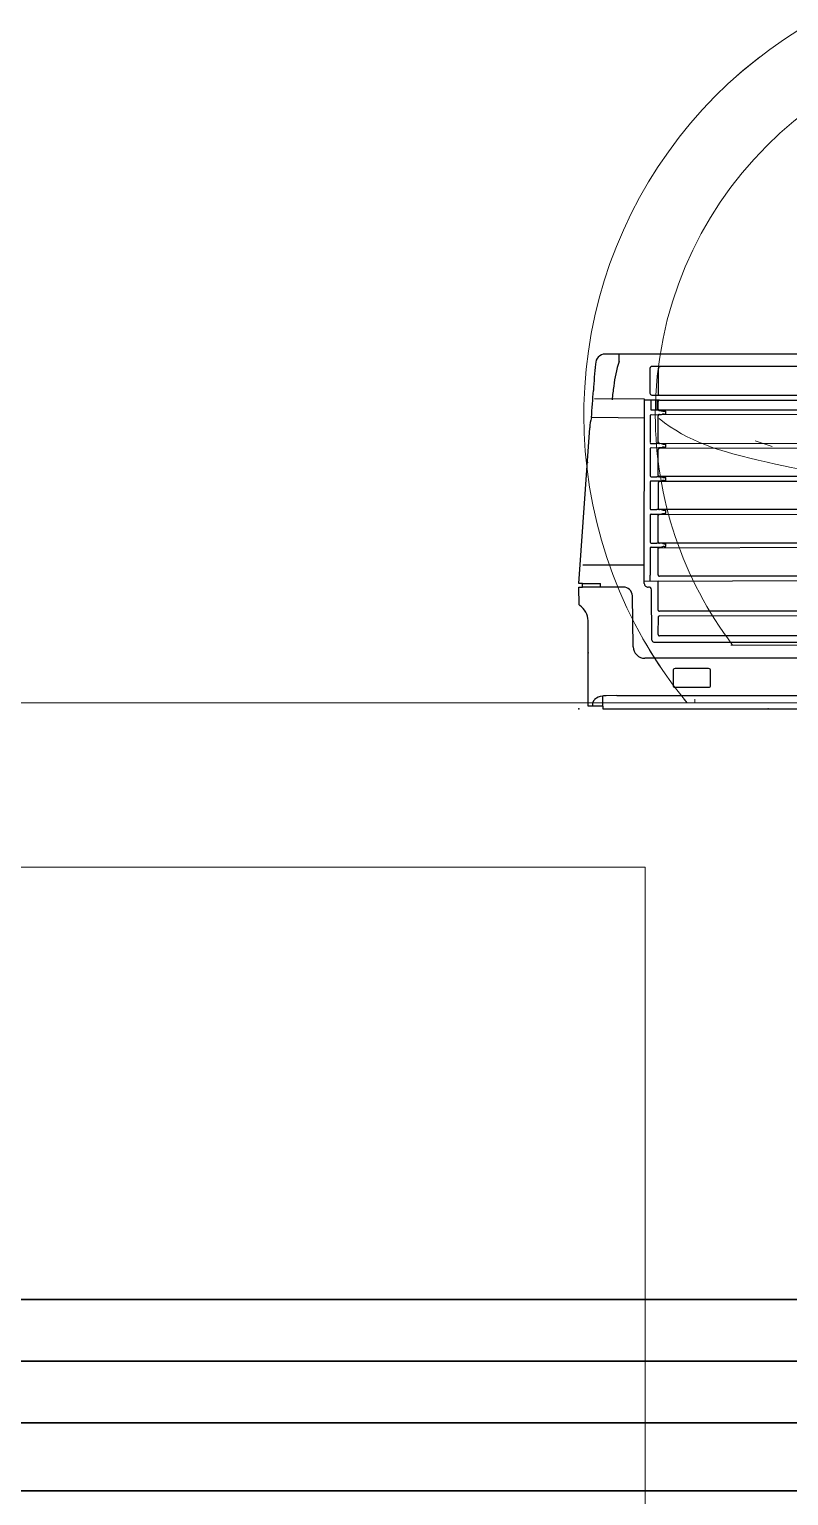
# Model space of a CAD drawing. Header units: millimetres. Extents: x -160614 to 59925, y -157025 to 0.
# Drawn here: x -61602 to -61140, y -98405 to -97513 of the extents above; entities that cross this region are included whole.
import ezdxf

# ---------------------------------------------------------------- set-up
doc = ezdxf.new("R2010")
doc.units = ezdxf.units.MM
doc.header["$LTSCALE"] = 8
for name, color, linetype, lineweight in [('72_EGR_EQP_TAG', 9, 'Continuous', 5), ('LOADING', 9, 'Continuous', 5), ('Walls', 9, 'Continuous', 5)]:
    doc.layers.add(name, color=color, linetype=linetype, lineweight=lineweight)
for name, color, linetype in [('A-EXH', 1, 'Continuous'), ('A-Wall-cmu-patt', 9, 'Continuous'), ('DVM_INDOOR', 9, 'Continuous'), ('DVM_UNIT_BP', 9, 'Continuous'), ('DVM_UNIT_DP', 9, 'Continuous'), ('DVM_UNIT_LP', 9, 'Continuous'), ('REF', 42, 'Continuous')]:
    doc.layers.add(name, color=color, linetype=linetype)

# ---------------------------------------------------------------- blocks, each defined once
blk = doc.blocks.new('mmmm')
at = {"layer": 'DVM_INDOOR', "color": 0}
for p, q in [((118.976, -9.25301), (118.98586, -9.25292)), ((118.98586, -9.25292), (118.98586, -9.25487)), ((118.98786, -9.25292), (119.07407, -9.25895)), ((118.98786, -9.25483), (118.98786, -9.25292)), ((118.98586, -9.25487), (118.98786, -9.25483)), ((118.98586, -9.27751), (118.98586, -9.25487)), ((118.98786, -9.25483), (118.98786, -9.26484)), ((118.99789, -9.28912), (118.99789, -9.25507)), ((119.07949, -9.28901), (119.07974, -9.26019)), ((119.08998, -9.28922), (119.09012, -9.2615)), ((118.91986, -9.26611), (118.91836, -9.26613)), ((118.91836, -9.26613), (118.91836, -9.93796)), ((118.91986, -9.26611), (118.92544, -9.26605)), ((118.92578, -9.27393), (118.92558, -9.26792)), ((118.98586, -9.26484), (118.98786, -9.26484)), ((119.11497, -10.06341), (119.1149, -9.26755)), ((118.92578, -9.27393), (118.92578, -9.67422)), ((119.11454, -9.27508), (119.11074, -9.2751)), ((118.95275, -9.283), (118.98095, -9.28251)), ((118.94636, -9.92636), (118.94636, -9.2895)), ((118.95536, -9.29437), (118.95536, -10.03645)), ((118.95635, -9.29337), (118.98437, -9.29312)), ((118.98786, -9.28912), (119.08998, -9.28922)), ((118.98919, -9.28912), (118.98953, -9.39612)), ((118.98931, -9.29231), (118.9925, -9.29232)), ((119.00726, -9.29232), (118.99242, -9.29233)), ((119.00796, -9.29302), (119.00794, -9.29686)), ((119.0102, -9.29302), (119.0102, -9.29606)), ((119.02551, -9.29232), (119.01074, -9.29232)), ((119.02621, -9.29302), (119.02618, -9.29686)), ((119.02876, -9.29302), (119.02876, -9.29606)), ((119.04395, -9.29232), (119.02942, -9.29232)), ((119.04464, -9.29302), (119.04462, -9.29686)), ((119.04688, -9.29302), (119.04688, -9.29606)), ((119.06242, -9.29232), (119.04742, -9.29233)), ((119.06309, -9.29302), (119.06306, -9.29686)), ((119.06532, -9.29302), (119.06532, -9.29606)), ((119.08069, -9.29232), (119.06606, -9.29232)), ((119.08139, -9.29302), (119.08136, -9.29686)), ((119.08377, -9.29302), (119.08948, -9.29302)), ((119.08379, -9.29615), (119.08378, -9.29302)), ((119.0894, -9.29748), (119.0894, -9.28922)), ((118.95886, -9.39627), (118.95886, -9.29754)), ((118.95956, -9.29684), (118.96947, -9.29694)), ((118.96983, -9.29755), (118.97014, -9.3962)), ((118.97243, -9.39627), (118.97242, -9.29754)), ((118.97312, -9.29684), (118.98886, -9.29686)), ((118.99187, -9.39627), (118.99186, -9.29754)), ((118.99256, -9.29684), (119.00731, -9.29686)), ((119.00766, -9.29746), (119.00798, -9.39612)), ((119.0083, -9.30102), (119.00984, -9.30102)), ((119.01021, -9.39627), (119.0102, -9.29754)), ((119.0109, -9.29684), (119.02564, -9.29686)), ((119.026, -9.29746), (119.02631, -9.39623)), ((119.02654, -9.30102), (119.0284, -9.30102)), ((119.02874, -9.39627), (119.02874, -9.29752)), ((119.02929, -9.29694), (119.04386, -9.29693)), ((119.04451, -9.29755), (119.04459, -9.39625)), ((119.04498, -9.30102), (119.04653, -9.30102)), ((119.04704, -9.39627), (119.04709, -9.29705)), ((119.04759, -9.29685), (119.06209, -9.29685)), ((119.06277, -9.29755), (119.06298, -9.39627)), ((119.06342, -9.30102), (119.06497, -9.30102)), ((119.06566, -9.29755), (119.06544, -9.39623)), ((119.06603, -9.29685), (119.08076, -9.29687)), ((119.08135, -9.39621), (119.0814, -9.29732)), ((119.08172, -9.30102), (119.08327, -9.30102)), ((119.08363, -9.29754), (119.08338, -9.29932)), ((119.08381, -9.29707), (119.08379, -9.29615)), ((119.08948, -9.29615), (119.08379, -9.29615)), ((119.08382, -9.39627), (119.08393, -9.29697)), ((119.08428, -9.29685), (119.08863, -9.29685)), ((119.0894, -9.29748), (119.08947, -9.39624)), ((119.09254, -9.29694), (119.1069, -9.29694))]:
    blk.add_line(p, q, dxfattribs=at)
for points in [[(118.91986, -9.26611), (118.91986, -9.25792), (118.96723, -9.25792, 0.126177), (118.97199, -9.2567, 0.12288), (118.97558, -9.25338, -0.148162), (118.97601, -9.25301, 0.963175)], [(119.0922, -9.29332), (119.0922, -10.03753, 0.416565), (119.09326, -10.03858), (119.10702, -10.03858, 0.414175), (119.10807, -10.03753), (119.10807, -9.29332, 0.414221), (119.10702, -9.29227), (119.09326, -9.29227, 0.410074), (119.0922, -9.29331, 0.410074)], [(118.93015, -9.32461), (118.93015, -9.30637, -0.402614), (118.93123, -9.30525), (118.93974, -9.30525, -0.444927), (118.94086, -9.30637), (118.94086, -9.32461, -0.414234), (118.93974, -9.32573), (118.93123, -9.32573, -0.442551), (118.93015, -9.32461)]]:
    blk.add_lwpolyline(points, format="xyb", dxfattribs=at)
for centre, radius, start, end in [((118.92045, -9.26494), 0.00455, 45.59205, 97.46145), ((118.91712, -9.26693), 0.00836, 6.85633, 39.80321), ((119.07367, -9.28059), 0.02165, 73.70893, 88.93149), ((119.16802, -8.13999), 1.1233, 265.49252, 266.26385), ((119.08195, -9.51927), 0.25868, 83.90883, 87.14813), ((119.10937, -9.26766), 0.00561, 2.23626, 89.26825), ((118.91288, -9.26792), 0.0127, 359.96927, 8.99066), ((118.98086, -9.27751), 0.005, 270.99969, 0.00031), ((119.06968, -9.47066), 0.20039, 82.09669, 84.29132), ((119.08945, -9.34054), 0.06881, 71.97852, 83.50485), ((118.95286, -9.2895), 0.0065, 91, 180), ((118.95636, -9.29437), 0.001, 90.49827, 180.00009), ((118.98435, -9.2916), 0.00153, 270.93614, 8.40752), ((118.98787, -9.29114), 0.00202, 90.26104, 186.51272), ((119.00726, -9.29301), 0.00069, 359.1823, 89.62773), ((119.0109, -9.29302), 0.000701, 103.05285, 180.04383), ((119.02551, -9.29301), 0.00069, 359.1823, 89.62773), ((119.02946, -9.29302), 0.000701, 103.05285, 180.04383), ((119.04395, -9.29301), 0.00069, 359.1823, 89.62773), ((119.04758, -9.29302), 0.000701, 103.05285, 180.04383), ((119.06239, -9.29301), 0.00069, 359.1823, 89.62773), ((119.06602, -9.29302), 0.000701, 103.05285, 180.04383), ((119.08069, -9.29301), 0.00069, 359.1823, 89.62773), ((118.95955, -9.29754), 0.00069, 89.15047, 180.34971), ((118.96912, -9.29756), 0.00071, 0.77833, 60.09159), ((118.97311, -9.29754), 0.00069, 89.15047, 180.34971), ((118.98851, -9.29747), 0.00071, 0.77833, 60.09159), ((118.99255, -9.29754), 0.00069, 89.15047, 180.34971), ((119.00695, -9.29747), 0.00071, 0.77833, 60.09159), ((119.04272, -9.2948), 0.03484, 183.3813, 187.21014), ((119.00498, -9.30008), 0.0033, 358.4879, 15.94364), ((119.03354, -9.30004), 0.02527, 180.29323, 182.23602), ((119.02031, -9.30083), 0.01047, 171.69698, 181.07173), ((118.99943, -9.29685), 0.0108, 347.00403, 4.18984), ((119.01089, -9.29754), 0.00069, 89.15047, 180.34971), ((119.0252, -9.29747), 0.00071, 0.77833, 60.09159), ((119.02529, -9.29747), 0.00071, 0.77833, 60.09159), ((119.06097, -9.2948), 0.03484, 183.3813, 187.21014), ((119.02323, -9.30008), 0.0033, 358.4879, 15.94364), ((119.05179, -9.30004), 0.02527, 180.29323, 182.23602), ((119.03887, -9.30083), 0.01047, 171.69698, 181.07173), ((119.01799, -9.29685), 0.0108, 347.00403, 4.18984), ((119.02945, -9.29754), 0.00069, 89.15047, 180.34971), ((119.04391, -9.29753), 0.000596, 357.85071, 94.90455), ((119.0794, -9.2948), 0.03484, 183.3813, 187.21014), ((119.04167, -9.30008), 0.0033, 358.4879, 15.94364), ((119.07023, -9.30004), 0.02527, 180.29323, 182.23602), ((119.057, -9.30083), 0.01047, 171.69698, 181.07173), ((119.03611, -9.29685), 0.0108, 347.00403, 4.18984), ((119.04758, -9.29754), 0.00069, 89.15047, 180.34971), ((119.06208, -9.29754), 0.000694, 359.46492, 88.84589), ((119.06236, -9.29753), 0.000596, 357.85071, 94.90455), ((119.09784, -9.2948), 0.03484, 183.3813, 187.21014), ((119.06011, -9.30008), 0.0033, 358.4879, 15.94364), ((119.08867, -9.30004), 0.02527, 180.29323, 182.23602), ((119.07544, -9.30083), 0.01047, 171.69698, 181.07173), ((119.05455, -9.29685), 0.0108, 347.00403, 4.18984), ((119.06602, -9.29754), 0.00069, 89.15047, 180.34971), ((119.06627, -9.29746), 0.000621, 79.57051, 188.1736), ((119.08082, -9.29746), 0.000596, 357.85071, 94.90455), ((119.11615, -9.2948), 0.03484, 183.3813, 187.21014), ((119.07841, -9.30008), 0.0033, 358.4879, 15.94364), ((119.10697, -9.30004), 0.02527, 180.29323, 182.23602), ((119.09374, -9.30083), 0.01047, 171.69698, 181.07173), ((119.08432, -9.29754), 0.00069, 89.15047, 180.34971), ((119.08874, -9.29751), 0.000669, 356.35497, 100.69801), ((119.09256, -9.29729), 0.000346, 93.42677, 172.51743), ((119.10704, -9.29778), 0.000875, 349.63478, 100.43256)]:
    blk.add_arc(centre, radius, start, end, dxfattribs=at)
at = {"layer": 'DVM_UNIT_BP'}
blk.add_point((118.91836, -9.25292), dxfattribs=at)
at = {"layer": 'DVM_UNIT_DP'}
blk.add_point((118.94933, -9.25792), dxfattribs=at)
at = {"layer": 'DVM_UNIT_LP'}
for p in [(119.05486, -9.25761), (118.91836, -9.35791)]:
    blk.add_point(p, dxfattribs=at)
blk = doc.blocks.new('HVACFF')
at = {"layer": 'REF', "lineweight": 35}
for p, q in [((-58849.68, -98285.39), (-65033.67, -98285.39)), ((-58849.68, -98285.39), (-65033.67, -98285.39)), ((-58849.68, -98322.89), (-68544.59, -98322.89)), ((-58849.68, -98322.89), (-68544.59, -98322.89)), ((-58849.68, -98360.39), (-63693.44, -98360.39)), ((-58849.68, -98360.39), (-63693.44, -98360.39)), ((-58849.68, -98401.76), (-63497.11, -98401.76)), ((-58849.68, -98401.76), (-63497.11, -98401.76))]:
    blk.add_line(p, q, dxfattribs=at)
at = {"layer": 'A-Wall-cmu-patt', "color": 4, "xscale": 1097.4, "yscale": 1097.4, "zscale": 1097.4, "rotation": 90}
blk.add_blockref('mmmm', (-71421.48, -228427.26), dxfattribs=at)
blk.add_blockref('mmmm', (-71421.48, -228427.26), dxfattribs=at)
blk = doc.blocks.new('_100_WB_KER_REN_55x45x18 - _100_WB_KER_REN_55x45x18-V63-161_A_00_GFL_-0_080_Einreichung_Grundrisse_100')
at = {"layer": 'LOADING'}
for p, q in [((0.20745, 0.225), (-0.20745, 0.225)), ((0.20755, 0.2227), (0.20755, 0.225)), ((-0.18555, 0.18989), (0.18555, 0.18989)), ((0.16045, 0.06906), (0.1707, 0.06565))]:
    blk.add_line(p, q, dxfattribs=at)
at = {"layer": 'LOADING', "flags": 128}
for points in [[(0.275, 0.05), (0.27478, 0.061), (0.27412, 0.07198), (0.27302, 0.08292), (0.27149, 0.09381), (0.26952, 0.10463), (0.26712, 0.11537), (0.26429, 0.126), (0.26104, 0.13651), (0.25737, 0.14688), (0.25329, 0.15709), (0.24881, 0.16713), (0.24392, 0.17699), (0.23865, 0.18664), (0.233, 0.19608), (0.22697, 0.20528), (0.22058, 0.21423), (0.21383, 0.22292), (0.21213, 0.225)], [(0.14355, -0.18456), (0.15282, -0.17863), (0.16184, -0.17234), (0.1706, -0.16569), (0.17909, -0.15869), (0.18729, -0.15136), (0.19519, -0.14371), (0.20278, -0.13575), (0.21005, -0.12749), (0.21698, -0.11895), (0.22356, -0.11014), (0.22979, -0.10107), (0.23564, -0.09176), (0.24112, -0.08223), (0.24622, -0.07248), (0.25092, -0.06253), (0.25522, -0.05241), (0.25911, -0.04212), (0.26259, -0.03169), (0.26564, -0.02112), (0.26828, -0.01044), (0.27048, 0.00034), (0.27225, 0.01119), (0.27358, 0.02211), (0.27448, 0.03307), (0.27494, 0.04406), (0.275, 0.05)]]:
    blk.add_lwpolyline(points, dxfattribs=at)
at = {"layer": 'LOADING'}
for radius, start, end in [(0.275, 38.76194, 39.5212), (0.275, 29.6409, 34.06757), (0.2315, 0, 37.17907), (0.2315, 180, 0), (0.275, 307.66888, 312)]:
    blk.add_arc((0, 0.05), radius, start, end, dxfattribs=at)
for points, knots in [([(0.21195, 0.225), (0.21189, 0.225), (0.21177, 0.225), (0.21158, 0.225), (0.21137, 0.225), (0.21113, 0.225), (0.21086, 0.225), (0.21057, 0.225), (0.21018, 0.225), (0.20952, 0.225), (0.20861, 0.225), (0.20784, 0.225), (0.20745, 0.225)], [-0.8333333, -0.8333333, -0.8333333, -0.8333333, -0.75, -0.7083333, -0.6666667, -0.5833333, -0.5416667, -0.5, -0.4166667, -0.3333333, -0.1666667, 0, 0, 0, 0]), ([(0.02087, 0.09029), (0.05117, 0.09014), (0.11135, 0.08791), (0.15142, 0.08275), (0.21152, 0.06651), (0.22917, 0.05203)], [0.7533082, 0.7533082, 0.7533082, 0.7533082, 0.9865548, 1.235629, 1.3638988, 1.3638988, 1.3638988, 1.3638988])]:
    blk.add_open_spline(points, degree=3, knots=knots, dxfattribs=at)
for points in [[(0.20752, 0.22385), (0.20754, 0.22347), (0.20755, 0.22308), (0.20755, 0.2227)], [(0.18555, 0.18989), (0.18544, 0.18989), (0.18533, 0.18989), (0.18523, 0.18989)]]:
    blk.add_open_spline(points, degree=3, dxfattribs=at)
blk = doc.blocks.new('1stF')
at = {"layer": 'Walls', "color": 9}
for p, q in [((-58822.34, -97922.61, 0.1), (-62451.91, -97922.61, 0.1)), ((-61227.12, -98022.61, 0.1), (-62451.91, -98022.61, 0.1)), ((-61227.12, -99172.61, 0.1), (-61227.12, -98022.61, 0.1))]:
    blk.add_line(p, q, dxfattribs=at)
at = {"layer": 'LOADING', "color": 9, "xscale": 1000, "yscale": 1000, "zscale": 1000, "rotation": 180}
blk.add_blockref('_100_WB_KER_REN_55x45x18 - _100_WB_KER_REN_55x45x18-V63-161_A_00_GFL_-0_080_Einreichung_Grundrisse_100', (-60989.38, -97697.61, 0), dxfattribs=at)

msp = doc.modelspace()

# ---------------------------------------------------------------- block references
at = {"layer": '72_EGR_EQP_TAG'}
msp.add_blockref('1stF', (0, 0), dxfattribs=at)
at = {"layer": 'A-EXH'}
msp.add_blockref('HVACFF', (0, 0), dxfattribs=at)

doc.saveas('drawing.dxf')
